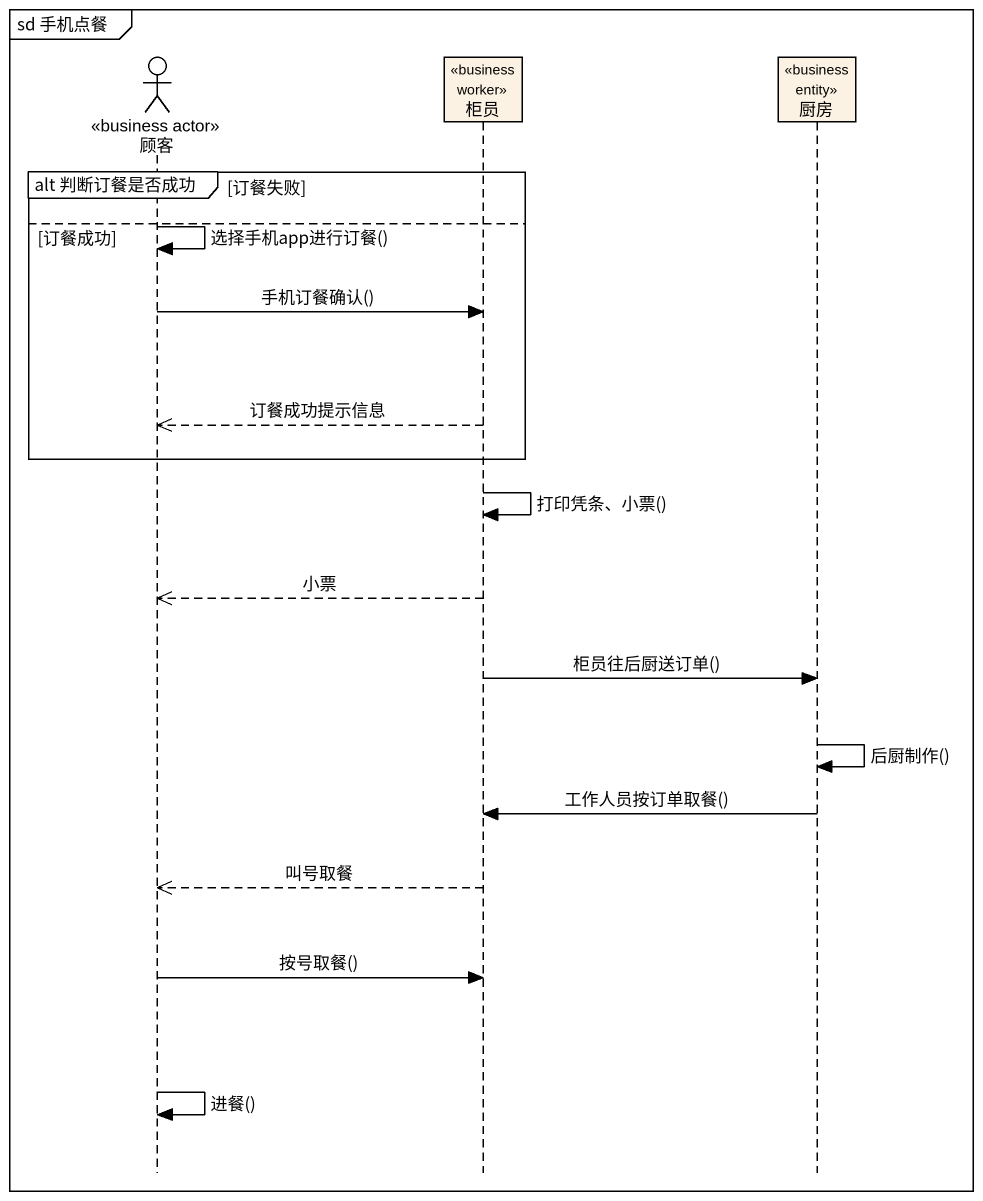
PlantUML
@startuml
mainframe sd 手机点餐
hide footbox
actor 顾客 <<business actor>>
participant 柜员 <<business worker>>
participant 厨房 <<business entity>>

group alt 判断订餐是否成功 [订餐失败]
else 订餐成功
  顾客 -> 顾客 : 选择手机app进行订餐()
  顾客 -> 柜员 : 手机订餐确认()
  柜员 -->> 顾客 : 订餐成功提示信息
end
柜员 -> 柜员 : 打印凭条、小票()
柜员 -->> 顾客 : 小票
柜员 -> 厨房 : 柜员往后厨送订单()
厨房 -> 厨房 : 后厨制作()
厨房 -> 柜员 : 工作人员按订单取餐()
柜员 -->> 顾客 : 叫号取餐
顾客 -> 柜员 : 按号取餐()
顾客 -> 顾客 : 进餐()
@enduml
